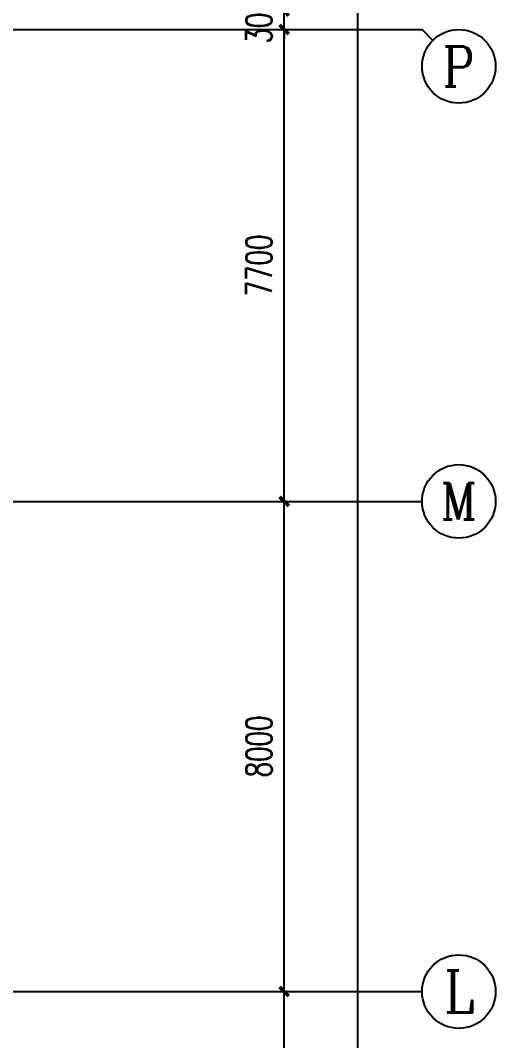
# Model space of a CAD drawing. Extents: x 0 to 2838408, y -923048 to 203859.
# Drawn here: x 2789409 to 2797163, y -357975 to -341325 of the extents above; entities that cross this region are included whole.
import ezdxf
from ezdxf.enums import TextEntityAlignment as Align

# ---------------------------------------------------------------- set-up
doc = ezdxf.new("R2010")
doc.units = 0
doc.header["$LTSCALE"] = 1000
for name, color, linetype in [('AXIS', 3, 'Continuous'), ('AXIS_TEXT', 7, 'Continuous'), ('DOTE', 8, 'Continuous'), ('XREF', 8, 'Continuous')]:
    doc.layers.add(name, color=color, linetype=linetype)
doc.styles.add('_TCH_AXIS', font='COMPLEX', dxfattribs={"bigfont": 'GBCBIG'})
doc.styles.add('A_DIM_T3', font='SIMPLEX', dxfattribs={"width": 0.7, "bigfont": 'HZ'})
doc.styles.add('COMPLEX', font='COMPLEX')
doc.dimstyles.new('_TCH_ARCH&&150', dxfattribs={"dimtxt": 420, "dimasz": 150, "dimexe": 375, "dimexo": 450, "dimgap": 202.5, "dimtad": 1, "dimdec": 0, "dimzin": 0, "dimdsep": 46, "dimtxsty": 'A_DIM_T3', "dimblk": 'ARCHTICK', "dimcen": 0.09, "dimclrt": 7, "dimazin": 2, "dimtfac": 1, "dimtdec": 0, "dimtix": 1, "dimtmove": 2, "dimatfit": 3, "dimfxl": 150, "dimtolj": 1, "dimtzin": 0, "dimarcsym": 0})

# ---------------------------------------------------------------- blocks, each defined once
blk = doc.blocks.new('_ArchTick')
at = {"color": 0, "linetype": 'ByBlock', "const_width": 0.4}
blk.add_lwpolyline([(-0.5, -0.5), (0.5, 0.5)], dxfattribs=at)
blk = doc.blocks.new('*D76')
at = {"layer": 'AXIS', "color": 0, "lineweight": -2, "transparency": 16777216}
for p, q in [((2454367, -329375), (2459242, -329375)), ((2458867, -408975), (2458867, -329375)), ((2454367, -408975), (2459242, -408975))]:
    blk.add_line(p, q, dxfattribs=at)
at = {"layer": 'Defpoints', "color": 0, "transparency": 16777216}
for p in [(2453917, -329375), (2458867, -329375), (2453917, -408975)]:
    blk.add_point(p, dxfattribs=at)
at = {"layer": 'AXIS', "color": 0, "lineweight": -2, "transparency": 16777216, "xscale": 150, "yscale": 150, "zscale": 150}
for p, rotation in [((2458867, -329375), 90), ((2458867, -408975), 270)]:
    blk.add_blockref('_ArchTick', p, dxfattribs=dict(at, rotation=rotation))
at = {"layer": 'AXIS', "color": 7, "transparency": 16777216, "insert": (2458454, -369175), "char_height": 420, "attachment_point": 5, "rotation": 90, "style": 'A_DIM_T3'}
blk.add_mtext('\\A1;79600', dxfattribs=at)
blk = doc.blocks.new('*D85')
at = {"layer": 'AXIS', "color": 0, "lineweight": -2, "transparency": 16777216}
for p, q in [((2454367, -357175), (2458042, -357175)), ((2457667, -365175), (2457667, -357175)), ((2454367, -365175), (2458042, -365175))]:
    blk.add_line(p, q, dxfattribs=at)
at = {"layer": 'Defpoints', "color": 0, "transparency": 16777216}
for p in [(2453917, -357175), (2457667, -357175), (2453917, -365175)]:
    blk.add_point(p, dxfattribs=at)
at = {"layer": 'AXIS', "color": 0, "lineweight": -2, "transparency": 16777216, "xscale": 150, "yscale": 150, "zscale": 150}
for p, rotation in [((2457667, -357175), 90), ((2457667, -365175), 270)]:
    blk.add_blockref('_ArchTick', p, dxfattribs=dict(at, rotation=rotation))
at = {"layer": 'AXIS', "color": 7, "transparency": 16777216, "insert": (2457254, -361175), "char_height": 420, "attachment_point": 5, "rotation": 90, "style": 'A_DIM_T3'}
blk.add_mtext('\\A1;8000', dxfattribs=at)
blk = doc.blocks.new('*D86')
at = {"layer": 'AXIS', "color": 0, "lineweight": -2, "transparency": 16777216}
for p, q in [((2454367, -349175), (2458042, -349175)), ((2457667, -357175), (2457667, -349175)), ((2454367, -357175), (2458042, -357175))]:
    blk.add_line(p, q, dxfattribs=at)
at = {"layer": 'Defpoints', "color": 0, "transparency": 16777216}
for p in [(2453917, -349175), (2457667, -349175), (2453917, -357175)]:
    blk.add_point(p, dxfattribs=at)
at = {"layer": 'AXIS', "color": 0, "lineweight": -2, "transparency": 16777216, "xscale": 150, "yscale": 150, "zscale": 150}
for p, rotation in [((2457667, -349175), 90), ((2457667, -357175), 270)]:
    blk.add_blockref('_ArchTick', p, dxfattribs=dict(at, rotation=rotation))
at = {"layer": 'AXIS', "color": 7, "transparency": 16777216, "insert": (2457254, -353175), "char_height": 420, "attachment_point": 5, "rotation": 90, "style": 'A_DIM_T3'}
blk.add_mtext('\\A1;8000', dxfattribs=at)
blk = doc.blocks.new('*D87')
at = {"layer": 'AXIS', "color": 0, "lineweight": -2, "transparency": 16777216}
for p, q in [((2454367, -341475), (2458042, -341475)), ((2457667, -349175), (2457667, -341475)), ((2454367, -349175), (2458042, -349175))]:
    blk.add_line(p, q, dxfattribs=at)
at = {"layer": 'Defpoints', "color": 0, "transparency": 16777216}
for p in [(2453917, -341475), (2457667, -341475), (2453917, -349175)]:
    blk.add_point(p, dxfattribs=at)
at = {"layer": 'AXIS', "color": 0, "lineweight": -2, "transparency": 16777216, "xscale": 150, "yscale": 150, "zscale": 150}
for p, rotation in [((2457667, -341475), 90), ((2457667, -349175), 270)]:
    blk.add_blockref('_ArchTick', p, dxfattribs=dict(at, rotation=rotation))
at = {"layer": 'AXIS', "color": 7, "transparency": 16777216, "insert": (2457254, -345325), "char_height": 420, "attachment_point": 5, "rotation": 90, "style": 'A_DIM_T3'}
blk.add_mtext('\\A1;7700', dxfattribs=at)
blk = doc.blocks.new('*D88')
at = {"layer": 'AXIS', "color": 0, "lineweight": -2, "transparency": 16777216}
for p, q in [((2457667, -341175), (2457667, -341025)), ((2454367, -341175), (2458042, -341175)), ((2457667, -341475), (2457667, -341175)), ((2454367, -341475), (2458042, -341475)), ((2457667, -341475), (2457667, -341625))]:
    blk.add_line(p, q, dxfattribs=at)
at = {"layer": 'Defpoints', "color": 0, "transparency": 16777216}
for p in [(2453917, -341175), (2457667, -341175), (2453917, -341475)]:
    blk.add_point(p, dxfattribs=at)
at = {"layer": 'AXIS', "color": 0, "lineweight": -2, "transparency": 16777216, "xscale": 150, "yscale": 150, "zscale": 150}
for p, rotation in [((2457667, -341175), 270), ((2457667, -341475), 90)]:
    blk.add_blockref('_ArchTick', p, dxfattribs=dict(at, rotation=rotation))
at = {"layer": 'AXIS', "color": 7, "transparency": 16777216, "insert": (2457254, -341325), "char_height": 420, "attachment_point": 5, "rotation": 90, "style": 'A_DIM_T3'}
blk.add_mtext('\\A1;300', dxfattribs=at)
blk = doc.blocks.new('*D140')
at = {"layer": 'AXIS', "color": 0, "lineweight": -2, "transparency": 16777216}
for p, q in [((2454367, -329375), (2459242, -329375)), ((2458867, -408975), (2458867, -329375)), ((2454367, -408975), (2459242, -408975))]:
    blk.add_line(p, q, dxfattribs=at)
at = {"layer": 'Defpoints', "color": 0, "transparency": 16777216}
for p in [(2453917, -329375), (2458867, -329375), (2453917, -408975)]:
    blk.add_point(p, dxfattribs=at)
at = {"layer": 'AXIS', "color": 0, "lineweight": -2, "transparency": 16777216, "xscale": 150, "yscale": 150, "zscale": 150}
for p, rotation in [((2458867, -329375), 90), ((2458867, -408975), 270)]:
    blk.add_blockref('_ArchTick', p, dxfattribs=dict(at, rotation=rotation))
at = {"layer": 'AXIS', "color": 7, "transparency": 16777216, "insert": (2458454, -369175), "char_height": 420, "attachment_point": 5, "rotation": 90, "style": 'A_DIM_T3'}
blk.add_mtext('\\A1;79600', dxfattribs=at)
blk = doc.blocks.new('*D149')
at = {"layer": 'AXIS', "color": 0, "lineweight": -2, "transparency": 16777216}
for p, q in [((2454367, -357175), (2458042, -357175)), ((2457667, -365175), (2457667, -357175)), ((2454367, -365175), (2458042, -365175))]:
    blk.add_line(p, q, dxfattribs=at)
at = {"layer": 'Defpoints', "color": 0, "transparency": 16777216}
for p in [(2453917, -357175), (2457667, -357175), (2453917, -365175)]:
    blk.add_point(p, dxfattribs=at)
at = {"layer": 'AXIS', "color": 0, "lineweight": -2, "transparency": 16777216, "xscale": 150, "yscale": 150, "zscale": 150}
for p, rotation in [((2457667, -357175), 90), ((2457667, -365175), 270)]:
    blk.add_blockref('_ArchTick', p, dxfattribs=dict(at, rotation=rotation))
at = {"layer": 'AXIS', "color": 7, "transparency": 16777216, "insert": (2457254, -361175), "char_height": 420, "attachment_point": 5, "rotation": 90, "style": 'A_DIM_T3'}
blk.add_mtext('\\A1;8000', dxfattribs=at)
blk = doc.blocks.new('*D150')
at = {"layer": 'AXIS', "color": 0, "lineweight": -2, "transparency": 16777216}
for p, q in [((2454367, -349175), (2458042, -349175)), ((2457667, -357175), (2457667, -349175)), ((2454367, -357175), (2458042, -357175))]:
    blk.add_line(p, q, dxfattribs=at)
at = {"layer": 'Defpoints', "color": 0, "transparency": 16777216}
for p in [(2453917, -349175), (2457667, -349175), (2453917, -357175)]:
    blk.add_point(p, dxfattribs=at)
at = {"layer": 'AXIS', "color": 0, "lineweight": -2, "transparency": 16777216, "xscale": 150, "yscale": 150, "zscale": 150}
for p, rotation in [((2457667, -349175), 90), ((2457667, -357175), 270)]:
    blk.add_blockref('_ArchTick', p, dxfattribs=dict(at, rotation=rotation))
at = {"layer": 'AXIS', "color": 7, "transparency": 16777216, "insert": (2457254, -353175), "char_height": 420, "attachment_point": 5, "rotation": 90, "style": 'A_DIM_T3'}
blk.add_mtext('\\A1;8000', dxfattribs=at)
blk = doc.blocks.new('*D151')
at = {"layer": 'AXIS', "color": 0, "lineweight": -2, "transparency": 16777216}
for p, q in [((2454367, -341475), (2458042, -341475)), ((2457667, -349175), (2457667, -341475)), ((2454367, -349175), (2458042, -349175))]:
    blk.add_line(p, q, dxfattribs=at)
at = {"layer": 'Defpoints', "color": 0, "transparency": 16777216}
for p in [(2453917, -341475), (2457667, -341475), (2453917, -349175)]:
    blk.add_point(p, dxfattribs=at)
at = {"layer": 'AXIS', "color": 0, "lineweight": -2, "transparency": 16777216, "xscale": 150, "yscale": 150, "zscale": 150}
for p, rotation in [((2457667, -341475), 90), ((2457667, -349175), 270)]:
    blk.add_blockref('_ArchTick', p, dxfattribs=dict(at, rotation=rotation))
at = {"layer": 'AXIS', "color": 7, "transparency": 16777216, "insert": (2457254, -345325), "char_height": 420, "attachment_point": 5, "rotation": 90, "style": 'A_DIM_T3'}
blk.add_mtext('\\A1;7700', dxfattribs=at)
blk = doc.blocks.new('*D152')
at = {"layer": 'AXIS', "color": 0, "lineweight": -2, "transparency": 16777216}
for p, q in [((2457667, -341175), (2457667, -341025)), ((2454367, -341175), (2458042, -341175)), ((2457667, -341475), (2457667, -341175)), ((2454367, -341475), (2458042, -341475)), ((2457667, -341475), (2457667, -341625))]:
    blk.add_line(p, q, dxfattribs=at)
at = {"layer": 'Defpoints', "color": 0, "transparency": 16777216}
for p in [(2453917, -341175), (2457667, -341175), (2453917, -341475)]:
    blk.add_point(p, dxfattribs=at)
at = {"layer": 'AXIS', "color": 0, "lineweight": -2, "transparency": 16777216, "xscale": 150, "yscale": 150, "zscale": 150}
for p, rotation in [((2457667, -341175), 270), ((2457667, -341475), 90)]:
    blk.add_blockref('_ArchTick', p, dxfattribs=dict(at, rotation=rotation))
at = {"layer": 'AXIS', "color": 7, "transparency": 16777216, "insert": (2457254, -341325), "char_height": 420, "attachment_point": 5, "rotation": 90, "style": 'A_DIM_T3'}
blk.add_mtext('\\A1;300', dxfattribs=at)
blk = doc.blocks.new('*D204')
at = {"layer": 'AXIS', "color": 0, "lineweight": -2, "transparency": 16777216}
for p, q in [((2454367, -329375), (2459242, -329375)), ((2458867, -408975), (2458867, -329375)), ((2454367, -408975), (2459242, -408975))]:
    blk.add_line(p, q, dxfattribs=at)
at = {"layer": 'Defpoints', "color": 0, "transparency": 16777216}
for p in [(2453917, -329375), (2458867, -329375), (2453917, -408975)]:
    blk.add_point(p, dxfattribs=at)
at = {"layer": 'AXIS', "color": 0, "lineweight": -2, "transparency": 16777216, "xscale": 150, "yscale": 150, "zscale": 150}
for p, rotation in [((2458867, -329375), 90), ((2458867, -408975), 270)]:
    blk.add_blockref('_ArchTick', p, dxfattribs=dict(at, rotation=rotation))
at = {"layer": 'AXIS', "color": 7, "transparency": 16777216, "insert": (2458454, -369175), "char_height": 420, "attachment_point": 5, "rotation": 90, "style": 'A_DIM_T3'}
blk.add_mtext('\\A1;79600', dxfattribs=at)
blk = doc.blocks.new('*D213')
at = {"layer": 'AXIS', "color": 0, "lineweight": -2, "transparency": 16777216}
for p, q in [((2454367, -357175), (2458042, -357175)), ((2457667, -365175), (2457667, -357175)), ((2454367, -365175), (2458042, -365175))]:
    blk.add_line(p, q, dxfattribs=at)
at = {"layer": 'Defpoints', "color": 0, "transparency": 16777216}
for p in [(2453917, -357175), (2457667, -357175), (2453917, -365175)]:
    blk.add_point(p, dxfattribs=at)
at = {"layer": 'AXIS', "color": 0, "lineweight": -2, "transparency": 16777216, "xscale": 150, "yscale": 150, "zscale": 150}
for p, rotation in [((2457667, -357175), 90), ((2457667, -365175), 270)]:
    blk.add_blockref('_ArchTick', p, dxfattribs=dict(at, rotation=rotation))
at = {"layer": 'AXIS', "color": 7, "transparency": 16777216, "insert": (2457254, -361175), "char_height": 420, "attachment_point": 5, "rotation": 90, "style": 'A_DIM_T3'}
blk.add_mtext('\\A1;8000', dxfattribs=at)
blk = doc.blocks.new('*D214')
at = {"layer": 'AXIS', "color": 0, "lineweight": -2, "transparency": 16777216}
for p, q in [((2454367, -349175), (2458042, -349175)), ((2457667, -357175), (2457667, -349175)), ((2454367, -357175), (2458042, -357175))]:
    blk.add_line(p, q, dxfattribs=at)
at = {"layer": 'Defpoints', "color": 0, "transparency": 16777216}
for p in [(2453917, -349175), (2457667, -349175), (2453917, -357175)]:
    blk.add_point(p, dxfattribs=at)
at = {"layer": 'AXIS', "color": 0, "lineweight": -2, "transparency": 16777216, "xscale": 150, "yscale": 150, "zscale": 150}
for p, rotation in [((2457667, -349175), 90), ((2457667, -357175), 270)]:
    blk.add_blockref('_ArchTick', p, dxfattribs=dict(at, rotation=rotation))
at = {"layer": 'AXIS', "color": 7, "transparency": 16777216, "insert": (2457254, -353175), "char_height": 420, "attachment_point": 5, "rotation": 90, "style": 'A_DIM_T3'}
blk.add_mtext('\\A1;8000', dxfattribs=at)
blk = doc.blocks.new('*D215')
at = {"layer": 'AXIS', "color": 0, "lineweight": -2, "transparency": 16777216}
for p, q in [((2454367, -341475), (2458042, -341475)), ((2457667, -349175), (2457667, -341475)), ((2454367, -349175), (2458042, -349175))]:
    blk.add_line(p, q, dxfattribs=at)
at = {"layer": 'Defpoints', "color": 0, "transparency": 16777216}
for p in [(2453917, -341475), (2457667, -341475), (2453917, -349175)]:
    blk.add_point(p, dxfattribs=at)
at = {"layer": 'AXIS', "color": 0, "lineweight": -2, "transparency": 16777216, "xscale": 150, "yscale": 150, "zscale": 150}
for p, rotation in [((2457667, -341475), 90), ((2457667, -349175), 270)]:
    blk.add_blockref('_ArchTick', p, dxfattribs=dict(at, rotation=rotation))
at = {"layer": 'AXIS', "color": 7, "transparency": 16777216, "insert": (2457254, -345325), "char_height": 420, "attachment_point": 5, "rotation": 90, "style": 'A_DIM_T3'}
blk.add_mtext('\\A1;7700', dxfattribs=at)
blk = doc.blocks.new('*D216')
at = {"layer": 'AXIS', "color": 0, "lineweight": -2, "transparency": 16777216}
for p, q in [((2457667, -341175), (2457667, -341025)), ((2454367, -341175), (2458042, -341175)), ((2457667, -341475), (2457667, -341175)), ((2454367, -341475), (2458042, -341475)), ((2457667, -341475), (2457667, -341625))]:
    blk.add_line(p, q, dxfattribs=at)
at = {"layer": 'Defpoints', "color": 0, "transparency": 16777216}
for p in [(2453917, -341175), (2457667, -341175), (2453917, -341475)]:
    blk.add_point(p, dxfattribs=at)
at = {"layer": 'AXIS', "color": 0, "lineweight": -2, "transparency": 16777216, "xscale": 150, "yscale": 150, "zscale": 150}
for p, rotation in [((2457667, -341175), 270), ((2457667, -341475), 90)]:
    blk.add_blockref('_ArchTick', p, dxfattribs=dict(at, rotation=rotation))
at = {"layer": 'AXIS', "color": 7, "transparency": 16777216, "insert": (2457254, -341325), "char_height": 420, "attachment_point": 5, "rotation": 90, "style": 'A_DIM_T3'}
blk.add_mtext('\\A1;300', dxfattribs=at)
blk = doc.blocks.new('_AXISO')
at = {"color": 0}
blk.add_circle((0, 0), 0.5, dxfattribs=at)
at = {"layer": 'AXIS_TEXT', "color": 0, "style": 'COMPLEX', "width": 1.041667}
blk.add_attdef('A', text='', height=0.56, dxfattribs=at).set_placement((-0.25, -0.28), (0.25, -0.28), align=Align.FIT)
blk = doc.blocks.new('*D268')
at = {"layer": 'AXIS', "color": 0, "lineweight": -2, "transparency": 16777216}
for p, q in [((2454367, -329375), (2459242, -329375)), ((2458867, -408975), (2458867, -329375)), ((2454367, -408975), (2459242, -408975))]:
    blk.add_line(p, q, dxfattribs=at)
at = {"layer": 'Defpoints', "color": 0, "transparency": 16777216}
for p in [(2453917, -329375), (2458867, -329375), (2453917, -408975)]:
    blk.add_point(p, dxfattribs=at)
at = {"layer": 'AXIS', "color": 0, "lineweight": -2, "transparency": 16777216, "xscale": 150, "yscale": 150, "zscale": 150}
for p, rotation in [((2458867, -329375), 90), ((2458867, -408975), 270)]:
    blk.add_blockref('_ArchTick', p, dxfattribs=dict(at, rotation=rotation))
at = {"layer": 'AXIS', "color": 7, "transparency": 16777216, "insert": (2458454, -369175), "char_height": 420, "attachment_point": 5, "rotation": 90, "style": 'A_DIM_T3'}
blk.add_mtext('\\A1;79600', dxfattribs=at)
blk = doc.blocks.new('*D277')
at = {"layer": 'AXIS', "color": 0, "lineweight": -2, "transparency": 16777216}
for p, q in [((2454367, -357175), (2458042, -357175)), ((2457667, -365175), (2457667, -357175)), ((2454367, -365175), (2458042, -365175))]:
    blk.add_line(p, q, dxfattribs=at)
at = {"layer": 'Defpoints', "color": 0, "transparency": 16777216}
for p in [(2453917, -357175), (2457667, -357175), (2453917, -365175)]:
    blk.add_point(p, dxfattribs=at)
at = {"layer": 'AXIS', "color": 0, "lineweight": -2, "transparency": 16777216, "xscale": 150, "yscale": 150, "zscale": 150}
for p, rotation in [((2457667, -357175), 90), ((2457667, -365175), 270)]:
    blk.add_blockref('_ArchTick', p, dxfattribs=dict(at, rotation=rotation))
at = {"layer": 'AXIS', "color": 7, "transparency": 16777216, "insert": (2457254, -361175), "char_height": 420, "attachment_point": 5, "rotation": 90, "style": 'A_DIM_T3'}
blk.add_mtext('\\A1;8000', dxfattribs=at)
blk = doc.blocks.new('*D278')
at = {"layer": 'AXIS', "color": 0, "lineweight": -2, "transparency": 16777216}
for p, q in [((2454367, -349175), (2458042, -349175)), ((2457667, -357175), (2457667, -349175)), ((2454367, -357175), (2458042, -357175))]:
    blk.add_line(p, q, dxfattribs=at)
at = {"layer": 'Defpoints', "color": 0, "transparency": 16777216}
for p in [(2453917, -349175), (2457667, -349175), (2453917, -357175)]:
    blk.add_point(p, dxfattribs=at)
at = {"layer": 'AXIS', "color": 0, "lineweight": -2, "transparency": 16777216, "xscale": 150, "yscale": 150, "zscale": 150}
for p, rotation in [((2457667, -349175), 90), ((2457667, -357175), 270)]:
    blk.add_blockref('_ArchTick', p, dxfattribs=dict(at, rotation=rotation))
at = {"layer": 'AXIS', "color": 7, "transparency": 16777216, "insert": (2457254, -353175), "char_height": 420, "attachment_point": 5, "rotation": 90, "style": 'A_DIM_T3'}
blk.add_mtext('\\A1;8000', dxfattribs=at)
blk = doc.blocks.new('*D279')
at = {"layer": 'AXIS', "color": 0, "lineweight": -2, "transparency": 16777216}
for p, q in [((2454367, -341475), (2458042, -341475)), ((2457667, -349175), (2457667, -341475)), ((2454367, -349175), (2458042, -349175))]:
    blk.add_line(p, q, dxfattribs=at)
at = {"layer": 'Defpoints', "color": 0, "transparency": 16777216}
for p in [(2453917, -341475), (2457667, -341475), (2453917, -349175)]:
    blk.add_point(p, dxfattribs=at)
at = {"layer": 'AXIS', "color": 0, "lineweight": -2, "transparency": 16777216, "xscale": 150, "yscale": 150, "zscale": 150}
for p, rotation in [((2457667, -341475), 90), ((2457667, -349175), 270)]:
    blk.add_blockref('_ArchTick', p, dxfattribs=dict(at, rotation=rotation))
at = {"layer": 'AXIS', "color": 7, "transparency": 16777216, "insert": (2457254, -345325), "char_height": 420, "attachment_point": 5, "rotation": 90, "style": 'A_DIM_T3'}
blk.add_mtext('\\A1;7700', dxfattribs=at)
blk = doc.blocks.new('*D280')
at = {"layer": 'AXIS', "color": 0, "lineweight": -2, "transparency": 16777216}
for p, q in [((2457667, -341175), (2457667, -341025)), ((2454367, -341175), (2458042, -341175)), ((2457667, -341475), (2457667, -341175)), ((2454367, -341475), (2458042, -341475)), ((2457667, -341475), (2457667, -341625))]:
    blk.add_line(p, q, dxfattribs=at)
at = {"layer": 'Defpoints', "color": 0, "transparency": 16777216}
for p in [(2453917, -341175), (2457667, -341175), (2453917, -341475)]:
    blk.add_point(p, dxfattribs=at)
at = {"layer": 'AXIS', "color": 0, "lineweight": -2, "transparency": 16777216, "xscale": 150, "yscale": 150, "zscale": 150}
for p, rotation in [((2457667, -341175), 270), ((2457667, -341475), 90)]:
    blk.add_blockref('_ArchTick', p, dxfattribs=dict(at, rotation=rotation))
at = {"layer": 'AXIS', "color": 7, "transparency": 16777216, "insert": (2457254, -341325), "char_height": 420, "attachment_point": 5, "rotation": 90, "style": 'A_DIM_T3'}
blk.add_mtext('\\A1;300', dxfattribs=at)
blk = doc.blocks.new('2F1')
at = {"layer": 'AXIS'}
for p, q in [((2453916.7, -341475.2), (2459916.7, -341475.2)), ((2460092.5, -341651), (2459916.7, -341475.2)), ((2453916.7, -349175.2), (2459916.7, -349175.2)), ((2453916.7, -357175.2), (2459916.7, -357175.2))]:
    blk.add_line(p, q, dxfattribs=at)
at = {"layer": 'DOTE'}
for p, q in [((2435862.3, -341475.2), (2453916.7, -341475.2)), ((2435862.3, -349175.2), (2453916.7, -349175.2)), ((2435862.3, -357175.2), (2453916.7, -357175.2))]:
    blk.add_line(p, q, dxfattribs=at)
at = {"layer": 'AXIS'}
ref = blk.add_blockref('_AXISO', (2460516.7, -342075.2), dxfattribs=dict(at, xscale=1200, yscale=1200, zscale=1200))
ref.add_attrib('A', 'P', dxfattribs={"layer": 'AXIS_TEXT', "height": 652.9, "style": '_TCH_AXIS'}).set_placement((2460252.5, -342401.7), (2460781, -342401.7), align=Align.FIT)
ref = blk.add_blockref('_AXISO', (2460516.7, -349175.2), dxfattribs=dict(at, xscale=1200, yscale=1200, zscale=1200))
ref.add_attrib('A', 'M', dxfattribs={"layer": 'AXIS_TEXT', "height": 594, "style": '_TCH_AXIS'}).set_placement((2460219.8, -349472.2), (2460813.7, -349472.2), align=Align.FIT)
ref = blk.add_blockref('_AXISO', (2460516.7, -357175.2), dxfattribs=dict(at, xscale=1200, yscale=1200, zscale=1200))
ref.add_attrib('A', 'L', dxfattribs={"layer": 'AXIS_TEXT', "height": 683.5, "style": '_TCH_AXIS'}).set_placement((2460272.6, -357517), (2460760.9, -357517), align=Align.FIT)
for p1, p2, distance, picture, middle in [((2453916.7, -408975.2), (2453916.7, -329375.2), -4950, '*D76', (2458454.2, -369175.2)), ((2453916.7, -408975.2), (2453916.7, -329375.2), -4950, '*D140', (2458454.2, -369175.2)), ((2453916.7, -408975.2), (2453916.7, -329375.2), -4950, '*D204', (2458454.2, -369175.2)), ((2453916.7, -408975.2), (2453916.7, -329375.2), -4950, '*D268', (2458454.2, -369175.2)), ((2453916.7, -341475.2), (2453916.7, -341175.2), -3750, '*D88', (2457254.2, -341325.2)), ((2453916.7, -341475.2), (2453916.7, -341175.2), -3750, '*D152', (2457254.2, -341325.2)), ((2453916.7, -341475.2), (2453916.7, -341175.2), -3750, '*D216', (2457254.2, -341325.2)), ((2453916.7, -341475.2), (2453916.7, -341175.2), -3750, '*D280', (2457254.2, -341325.2)), ((2453916.7, -349175.2), (2453916.7, -341475.2), -3750, '*D87', (2457254.2, -345325.2)), ((2453916.7, -349175.2), (2453916.7, -341475.2), -3750, '*D151', (2457254.2, -345325.2)), ((2453916.7, -349175.2), (2453916.7, -341475.2), -3750, '*D215', (2457254.2, -345325.2)), ((2453916.7, -349175.2), (2453916.7, -341475.2), -3750, '*D279', (2457254.2, -345325.2)), ((2453916.7, -357175.2), (2453916.7, -349175.2), -3750, '*D86', (2457254.2, -353175.2)), ((2453916.7, -357175.2), (2453916.7, -349175.2), -3750, '*D150', (2457254.2, -353175.2)), ((2453916.7, -357175.2), (2453916.7, -349175.2), -3750, '*D214', (2457254.2, -353175.2)), ((2453916.7, -357175.2), (2453916.7, -349175.2), -3750, '*D278', (2457254.2, -353175.2)), ((2453916.7, -365175.2), (2453916.7, -357175.2), -3750, '*D85', (2457254.2, -361175.2)), ((2453916.7, -365175.2), (2453916.7, -357175.2), -3750, '*D149', (2457254.2, -361175.2)), ((2453916.7, -365175.2), (2453916.7, -357175.2), -3750, '*D213', (2457254.2, -361175.2)), ((2453916.7, -365175.2), (2453916.7, -357175.2), -3750, '*D277', (2457254.2, -361175.2))]:
    dim = blk.add_aligned_dim(p1=p1, p2=p2, distance=distance, dimstyle='_TCH_ARCH&&150', dxfattribs=at)
    dim.commit()
    dim.dimension.update_dxf_attribs({"geometry": picture, "text_midpoint": middle})

msp = doc.modelspace()

# ---------------------------------------------------------------- block references
at = {"layer": 'XREF'}
msp.add_blockref('2F1', (336045.8, 0), dxfattribs=at)

doc.saveas('drawing.dxf')
